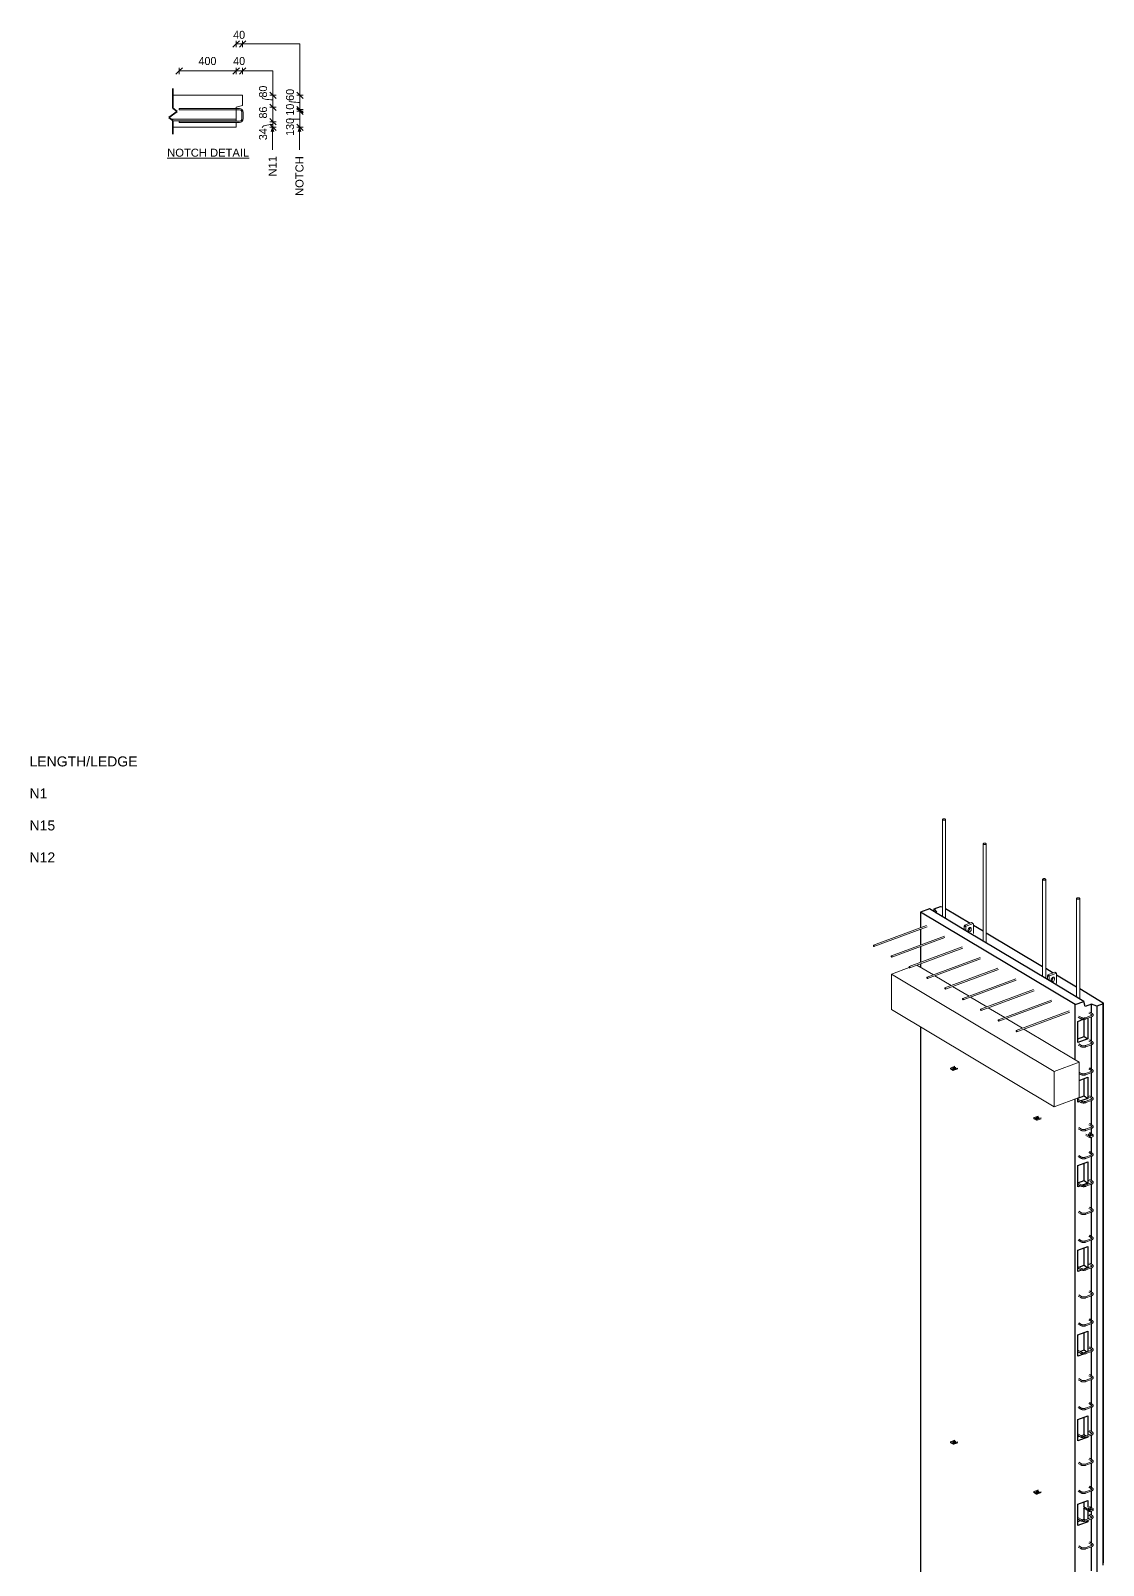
# Model space of a CAD drawing. Header units: millimetres. Extents: x -7291 to 5665, y 1067 to 18539.
# Drawn here: x -1038 to 5665, y 8948 to 18539 of the extents above; entities that cross this region are included whole.
import ezdxf

# ---------------------------------------------------------------- set-up
doc = ezdxf.new("R2010")
doc.units = ezdxf.units.MM
for name, color, linetype, lineweight in [('A-DETL', 90, 'Continuous', 18), ('A-GENM', 13, 'Continuous', 18), ('A-WALL', 113, 'Continuous', 25), ('G-ANNO-TEXT', 231, 'Continuous', 9), ('S-BEAM', 12, 'Continuous', 18), ('S-RBAR', 171, 'Continuous', 18)]:
    doc.layers.add(name, color=color, linetype=linetype, lineweight=lineweight)
doc.styles.add('Arial', font='arial.ttf', dxfattribs={"height": 62.5})
doc.styles.add('Arial_1', font='arial.ttf', dxfattribs={"height": 50})
doc.styles.add('Nirmala UI Semilight_1', font='NirmalaS.ttf', dxfattribs={"height": 50})

# ---------------------------------------------------------------- blocks, each defined once
blk = doc.blocks.new('Rebar Bar - Part 3166313199-431004-3D Ortho')
at = {"layer": 'S-RBAR'}
for p, q in [((7063.4, 12398.9), (7079.3, 12389.4)), ((7083.4, 12396.2), (7067.5, 12405.7))]:
    blk.add_line(p, q, dxfattribs=at)
blk = doc.blocks.new('Rebar Bar - Part 2227165887-431004-3D Ortho')
at = {"layer": 'S-RBAR'}
for points in [[(7079.3, 12389.4, 0), (7079.7, 12389.1, 0), (7080, 12388.9, 0), (7080.3, 12388.7, 0), (7080.6, 12388.5, 0), (7080.8, 12388.3, 0), (7081, 12388.1, 0), (7081.2, 12387.9, 0), (7081.3, 12387.7, 0), (7081.4, 12387.6, 0), (7081.5, 12387.4, 0), (7081.6, 12387.3, 0), (7081.6, 12387.2, 0), (7081.6, 12387.1, 0), (7081.7, 12387.1, 0), (7081.7, 12387, 0), (7081.7, 12387, 0), (7081.7, 12386.9, 0), (7081.7, 12386.9, 0), (7081.7, 12386.8, 0), (7081.7, 12386.8, 0), (7081.6, 12386.7, 0), (7081.6, 12386.6, 0), (7081.5, 12386.5, 0), (7081.5, 12386.4, 0), (7081.4, 12386.2, 0), (7081.2, 12386.1, 0), (7081.1, 12385.9, 0), (7080.9, 12385.7, 0), (7080.7, 12385.5, 0), (7080.4, 12385.3, 0), (7080.1, 12385.1, 0), (7079.8, 12384.8, 0), (7079.5, 12384.6, 0), (7079.1, 12384.4, 0), (7078.7, 12384.2, 0), (7078.3, 12384, 0), (7077.8, 12383.8, 0), (7077.3, 12383.5, 0), (7076.8, 12383.3, 0), (7076.7, 12383.3, 0)], [(7083.4, 12396.2, 0), (7084, 12395.8, 0), (7084.6, 12395.4, 0), (7085.2, 12395, 0), (7085.7, 12394.6, 0), (7086.3, 12394.1, 0), (7086.7, 12393.6, 0), (7087.2, 12393.1, 0), (7087.6, 12392.6, 0), (7088.1, 12392, 0), (7088.4, 12391.5, 0), (7088.7, 12390.8, 0), (7089, 12390.2, 0), (7089.3, 12389.5, 0), (7089.5, 12388.9, 0), (7089.6, 12388.2, 0), (7089.7, 12387.4, 0), (7089.7, 12386.7, 0), (7089.6, 12386, 0), (7089.5, 12385.3, 0), (7089.4, 12384.6, 0), (7089.1, 12383.9, 0), (7088.9, 12383.3, 0), (7088.6, 12382.7, 0), (7088.2, 12382.1, 0), (7087.8, 12381.5, 0), (7087.4, 12381, 0), (7086.9, 12380.5, 0), (7086.5, 12380, 0), (7085.9, 12379.5, 0), (7085.4, 12379, 0), (7084.9, 12378.6, 0), (7084.3, 12378.2, 0), (7083.7, 12377.8, 0), (7083.1, 12377.5, 0), (7082.4, 12377.1, 0), (7081.7, 12376.8, 0), (7081.1, 12376.5, 0), (7080.4, 12376.2, 0), (7079.7, 12375.9, 0), (7079.5, 12375.8, 0)]]:
    blk.add_polyline3d(points, dxfattribs=at)
blk = doc.blocks.new('Rebar Bar - Part 981547073-431004-3D Ortho')
at = {"layer": 'S-RBAR'}
for p, q in [((7076.7, 12383.3), (7040.6, 12369.9)), ((7043.3, 12362.4), (7079.5, 12375.8))]:
    blk.add_line(p, q, dxfattribs=at)
blk = doc.blocks.new('Rebar Bar - Part 2227165887-V1-3D Ortho')
at = {"layer": 'S-RBAR'}
for points in [[(7011.8, 12364.2, 0), (7012.4, 12363.9, 0), (7013.1, 12363.5, 0), (7013.8, 12363.2, 0), (7014.4, 12362.9, 0), (7015.1, 12362.6, 0), (7015.9, 12362.3, 0), (7016.6, 12362.1, 0), (7017.4, 12361.8, 0), (7018.1, 12361.6, 0), (7018.9, 12361.4, 0), (7019.7, 12361.2, 0), (7020.5, 12361, 0), (7021.3, 12360.8, 0), (7022.2, 12360.7, 0), (7023, 12360.6, 0), (7023.9, 12360.4, 0), (7024.7, 12360.3, 0), (7025.6, 12360.3, 0), (7026.4, 12360.2, 0), (7027.3, 12360.1, 0), (7028.2, 12360.1, 0), (7029.1, 12360.1, 0), (7029.9, 12360.1, 0), (7030.8, 12360.1, 0), (7031.7, 12360.1, 0), (7032.6, 12360.2, 0), (7033.4, 12360.2, 0), (7034.3, 12360.3, 0), (7035.1, 12360.4, 0), (7036, 12360.5, 0), (7036.8, 12360.7, 0), (7037.7, 12360.8, 0), (7038.5, 12361, 0), (7039.3, 12361.2, 0), (7040.1, 12361.3, 0), (7040.9, 12361.6, 0), (7041.6, 12361.8, 0), (7042.4, 12362, 0), (7043.1, 12362.3, 0), (7043.3, 12362.4, 0)], [(7015.9, 12371.1, 0), (7016.3, 12370.9, 0), (7016.7, 12370.7, 0), (7017.2, 12370.4, 0), (7017.6, 12370.2, 0), (7018.1, 12370, 0), (7018.6, 12369.8, 0), (7019.2, 12369.6, 0), (7019.7, 12369.5, 0), (7020.3, 12369.3, 0), (7020.9, 12369.1, 0), (7021.5, 12369, 0), (7022.2, 12368.8, 0), (7022.8, 12368.7, 0), (7023.5, 12368.6, 0), (7024.2, 12368.5, 0), (7024.9, 12368.4, 0), (7025.6, 12368.3, 0), (7026.3, 12368.2, 0), (7027, 12368.2, 0), (7027.7, 12368.1, 0), (7028.4, 12368.1, 0), (7029.1, 12368.1, 0), (7029.9, 12368.1, 0), (7030.6, 12368.1, 0), (7031.3, 12368.1, 0), (7032, 12368.2, 0), (7032.7, 12368.2, 0), (7033.5, 12368.3, 0), (7034.2, 12368.4, 0), (7034.8, 12368.5, 0), (7035.5, 12368.6, 0), (7036.2, 12368.7, 0), (7036.8, 12368.8, 0), (7037.5, 12368.9, 0), (7038.1, 12369.1, 0), (7038.7, 12369.3, 0), (7039.3, 12369.4, 0), (7039.9, 12369.6, 0), (7040.4, 12369.8, 0), (7040.6, 12369.9, 0)]]:
    blk.add_polyline3d(points, dxfattribs=at)
blk = doc.blocks.new('Rebar Bar - Part 3131074535-431004-3D Ortho')
at = {"layer": 'S-RBAR'}
for p, q in [((6995.9, 12373.7), (7011.8, 12364.2)), ((7015.9, 12371.1), (7000, 12380.6))]:
    blk.add_line(p, q, dxfattribs=at)
blk = doc.blocks.new('Rebar Bar - Part 3131074535-V2-3D Ortho')
at = {"layer": 'S-RBAR'}
for p, q in [((7015.9, 12022.5), (7002, 12030.8)), ((7002, 12021.5), (7011.8, 12015.6))]:
    blk.add_line(p, q, dxfattribs=at)
blk = doc.blocks.new('Rebar Bar - Part 3131074535-V3-3D Ortho')
at = {"layer": 'S-RBAR'}
for p, q in [((7015.9, 11848.2), (6993, 11861.9)), ((6993, 11852.6), (7011.8, 11841.3))]:
    blk.add_line(p, q, dxfattribs=at)
blk = doc.blocks.new('Rebar Bar - Part 3166313199-V4-3D Ortho')
at = {"layer": 'S-RBAR'}
for p, q in [((7063.7, 10307), (7079.3, 10297.6)), ((7083.4, 10304.5), (7067.5, 10314))]:
    blk.add_line(p, q, dxfattribs=at)
blk = doc.blocks.new('RR spread anchor face based - RR-SA-7_5-260-1726841-3D Ortho')
at = {"layer": 'A-GENM'}
for p, q in [((6284.1, 12944.1), (6286, 12949.2)), ((6286, 12949.2), (6329.2, 12965.3)), ((6286, 12949.2), (6295.9, 12943.3)), ((6339.1, 12959.4), (6295.9, 12943.3)), ((6329.2, 12965.3), (6339.1, 12959.4)), ((6341.1, 12955.7), (6339.1, 12959.4)), ((6341.1, 12895.9), (6341.1, 12955.7)), ((6284.1, 12919.5), (6284.1, 12944.1)), ((6294, 12938.2), (6284.1, 12944.1)), ((6295.9, 12943.3), (6294, 12938.2)), ((6294, 12938.2), (6294, 12913.6)), ((6307.3, 12914.5), (6307.3, 12918)), ((6317.8, 12931.5), (6317.7, 12933.4)), ((6317.8, 12928), (6317.8, 12931.5)), ((6327.7, 12925.6), (6327.7, 12922.1))]:
    blk.add_line(p, q, dxfattribs=at)
for points in [[(6307.3, 12918, 0), (6307.7, 12921.1, 0), (6308.7, 12924.2, 0), (6310.3, 12927.2, 0), (6312.4, 12929.8, 0), (6314.9, 12931.9, 0), (6317.5, 12933.3, 0), (6320.2, 12933.9, 0), (6322.6, 12933.6, 0), (6324.7, 12932.6, 0), (6326.4, 12930.8, 0), (6327.4, 12928.4, 0), (6327.7, 12925.6, 0)], [(6327.7, 12922.1, 0), (6327.4, 12919, 0), (6326.4, 12915.8, 0), (6324.7, 12912.9, 0), (6322.6, 12910.2, 0), (6320.2, 12908.2, 0), (6317.5, 12906.8, 0), (6314.9, 12906.2, 0), (6312.4, 12906.4, 0), (6310.3, 12907.5, 0), (6308.7, 12909.3, 0), (6307.7, 12911.6, 0), (6307.3, 12914.5, 0)], [(6307.6, 12912.7, 0), (6310.3, 12914.1, 0), (6312.7, 12916.2, 0), (6314.8, 12918.8, 0), (6316.5, 12921.8, 0), (6317.5, 12924.9, 0), (6317.8, 12928, 0)]]:
    blk.add_polyline3d(points, dxfattribs=at)
blk = doc.blocks.new('RR spread anchor face based - RR-SA-2_5-200-1726821-3D Ortho')
at = {"layer": 'A-GENM'}
for p, q in [((7065.7, 11621.6), (7043.7, 11634.7)), ((7044, 11643.3), (7065.7, 11630.4)), ((7065.4, 11636.6), (7061.7, 11638.8)), ((7065.7, 11630.4), (7070.7, 11629.3)), ((7065.7, 11621.6), (7065.7, 11630.4)), ((7070.7, 11620.4), (7065.7, 11621.6)), ((7089.2, 11639.1), (7067.5, 11652.1)), ((7070.7, 11629.3), (7090.4, 11636.6)), ((7070.7, 11629.3), (7070.7, 11620.4)), ((7090.4, 11627.7), (7070.7, 11620.4)), ((7072.7, 11642.9), (7076.4, 11640.7)), ((7090.4, 11636.6), (7089.2, 11639.1)), ((7090.4, 11636.6), (7090.4, 11627.7))]:
    blk.add_line(p, q, dxfattribs=at)
for points in [[(7061.7, 11638.8, 0), (7060.8, 11639.6, 0), (7060.3, 11640.4, 0), (7060.3, 11641.3, 0), (7060.7, 11642.1, 0), (7061.6, 11642.8, 0), (7062.9, 11643.5, 0), (7064.5, 11643.9, 0), (7066.2, 11644.1, 0), (7068, 11644.2, 0), (7069.8, 11643.9, 0), (7071.4, 11643.5, 0), (7072.7, 11642.9, 0)], [(7076.4, 11640.7, 0), (7077.4, 11640, 0), (7077.9, 11639.1, 0), (7077.9, 11638.3, 0), (7077.4, 11637.4, 0), (7076.6, 11636.7, 0), (7075.3, 11636.1, 0), (7073.7, 11635.6, 0), (7071.9, 11635.4, 0), (7070.1, 11635.4, 0), (7068.3, 11635.6, 0), (7066.8, 11636, 0), (7065.4, 11636.6, 0)]]:
    blk.add_polyline3d(points, dxfattribs=at)
blk = doc.blocks.new('RR spread anchor face based - RR-SA-1_4-160-1726851-3D Ortho')
at = {"layer": 'A-GENM'}
for p, q in [((6201.2, 12057.8), (6198.8, 12055.4)), ((6198.8, 12055.4), (6214.3, 12046.2)), ((6198.8, 12055.4), (6198.8, 12050.1)), ((6214.3, 12040.9), (6198.8, 12050.1)), ((6224.8, 12066.6), (6201.2, 12057.8)), ((6214.3, 12046.2), (6219.8, 12046.7)), ((6214.3, 12046.2), (6214.3, 12040.9)), ((6219.8, 12041.4), (6214.3, 12040.9)), ((6214.4, 12057.9), (6219.1, 12059.7)), ((6219.1, 12054.4), (6214.5, 12052.7)), ((6219.8, 12046.7), (6243.4, 12055.5)), ((6243.4, 12050.2), (6219.8, 12041.4)), ((6219.8, 12046.7), (6219.8, 12041.4)), ((6227.8, 12054.5), (6223, 12052.7))]:
    blk.add_line(p, q, dxfattribs=at)
for points in [[(6223, 12052.7, 0), (6221.5, 12052.3, 0), (6219.7, 12052.1, 0), (6217.9, 12052.1, 0), (6216.1, 12052.3, 0), (6214.5, 12052.7, 0), (6213.2, 12053.3, 0), (6212.3, 12054, 0), (6211.8, 12054.9, 0), (6211.8, 12055.7, 0), (6212.2, 12056.6, 0), (6213.1, 12057.3, 0), (6214.4, 12057.9, 0)], [(6219.1, 12059.7, 0), (6220.7, 12060.1, 0), (6222.4, 12060.3, 0), (6224.2, 12060.4, 0), (6226, 12060.1, 0), (6227.6, 12059.7, 0), (6228.9, 12059.1, 0), (6229.8, 12058.4, 0), (6230.3, 12057.6, 0), (6230.4, 12056.7, 0), (6229.9, 12055.9, 0), (6229, 12055.1, 0), (6227.8, 12054.5, 0)], [(6227.6, 12054.4, 0), (6226, 12054.9, 0), (6224.2, 12055.1, 0), (6222.4, 12055.1, 0), (6220.7, 12054.8, 0), (6219.1, 12054.4, 0)]]:
    blk.add_polyline3d(points, dxfattribs=at)
blk = doc.blocks.new('RR spread anchor face based - RR-SA-1_4-160-V8-3D Ortho')
at = {"layer": 'A-GENM'}
for p, q in [((6721.4, 11746.8), (6719, 11744.4)), ((6719, 11744.4), (6734.5, 11735.2)), ((6719, 11744.4), (6719, 11739.1)), ((6734.5, 11729.9), (6719, 11739.1)), ((6745, 11755.6), (6721.4, 11746.8)), ((6734.5, 11735.2), (6740, 11735.7)), ((6734.5, 11735.2), (6734.5, 11729.9)), ((6734.6, 11746.9), (6739.3, 11748.7)), ((6740, 11730.4), (6734.6, 11729.9)), ((6739.3, 11743.4), (6734.8, 11741.7)), ((6740, 11735.7), (6763.6, 11744.5)), ((6763.6, 11739.2), (6740, 11730.4)), ((6740, 11735.7), (6740, 11730.4)), ((6748, 11743.5), (6743.3, 11741.7))]:
    blk.add_line(p, q, dxfattribs=at)
for points in [[(6743.3, 11741.7, 0), (6741.7, 11741.3, 0), (6739.9, 11741.1, 0), (6738.1, 11741, 0), (6736.3, 11741.3, 0), (6734.8, 11741.7, 0), (6733.4, 11742.3, 0), (6732.5, 11743, 0), (6732, 11743.9, 0), (6732, 11744.7, 0), (6732.4, 11745.6, 0), (6733.3, 11746.3, 0), (6734.6, 11746.9, 0)], [(6739.3, 11748.7, 0), (6740.9, 11749.1, 0), (6742.6, 11749.3, 0), (6744.5, 11749.4, 0), (6746.2, 11749.1, 0), (6747.8, 11748.7, 0), (6749.1, 11748.1, 0), (6750.1, 11747.4, 0), (6750.6, 11746.6, 0), (6750.6, 11745.7, 0), (6750.2, 11744.9, 0), (6749.3, 11744.1, 0), (6748, 11743.5, 0)], [(6747.8, 11743.4, 0), (6746.2, 11743.9, 0), (6744.5, 11744.1, 0), (6742.6, 11744.1, 0), (6740.9, 11743.8, 0), (6739.3, 11743.4, 0)]]:
    blk.add_polyline3d(points, dxfattribs=at)
blk = doc.blocks.new('RR spread anchor face based - RR-SA-2_5-200-V9-3D Ortho')
at = {"layer": 'A-GENM'}
for p, q in [((7028.5, 9315.7), (7065.7, 9293.5)), ((7065.7, 9284.7), (7028.5, 9306.9)), ((7089.2, 9302.3), (7067.5, 9315.2)), ((7072.7, 9306.1), (7076.4, 9303.8)), ((7065.4, 9299.7), (7061.7, 9302)), ((7065.7, 9293.5), (7070.7, 9292.4)), ((7065.7, 9284.7), (7065.7, 9293.5)), ((7070.7, 9283.6), (7065.7, 9284.7)), ((7070.7, 9292.4), (7090.4, 9299.7)), ((7070.7, 9292.4), (7070.7, 9283.6)), ((7090.4, 9290.9), (7070.7, 9283.6)), ((7090.4, 9299.7), (7089.2, 9302.3)), ((7090.4, 9299.7), (7090.4, 9290.9))]:
    blk.add_line(p, q, dxfattribs=at)
for points in [[(7061.7, 9302, 0), (7060.8, 9302.7, 0), (7060.3, 9303.5, 0), (7060.3, 9304.4, 0), (7060.7, 9305.2, 0), (7061.6, 9306, 0), (7062.9, 9306.6, 0), (7064.5, 9307, 0), (7066.2, 9307.3, 0), (7068, 9307.3, 0), (7069.8, 9307.1, 0), (7071.4, 9306.7, 0), (7072.7, 9306.1, 0)], [(7076.4, 9303.8, 0), (7077.4, 9303.1, 0), (7077.9, 9302.3, 0), (7077.9, 9301.4, 0), (7077.4, 9300.6, 0), (7076.6, 9299.8, 0), (7075.3, 9299.2, 0), (7073.7, 9298.8, 0), (7071.9, 9298.5, 0), (7070.1, 9298.5, 0), (7068.3, 9298.7, 0), (7066.8, 9299.1, 0), (7065.4, 9299.7, 0)]]:
    blk.add_polyline3d(points, dxfattribs=at)
blk = doc.blocks.new('Rebar Bar - Part 3145980499-431004-3D Ortho')
at = {"layer": 'S-RBAR'}
for p, q in [((6401.7, 13456.9), (6401.7, 12849.2)), ((6421.7, 12837.3), (6421.7, 13456.9))]:
    blk.add_line(p, q, dxfattribs=at)
for points in [[(6419.5, 13459.9, 0), (6417.7, 13460.7, 0), (6415.4, 13461.3, 0), (6412.8, 13461.6, 0), (6410.2, 13461.6, 0), (6407.7, 13461.3, 0), (6405.5, 13460.6, 0), (6403.7, 13459.8, 0), (6402.4, 13458.7, 0), (6401.7, 13457.5, 0), (6401.8, 13456.3, 0), (6402.5, 13455.1, 0), (6403.8, 13454, 0)], [(6403.8, 13454, 0), (6405.7, 13453.2, 0), (6408, 13452.6, 0), (6410.5, 13452.2, 0), (6413.1, 13452.3, 0), (6415.6, 13452.6, 0), (6417.9, 13453.2, 0), (6419.7, 13454.1, 0), (6421, 13455.2, 0), (6421.6, 13456.4, 0), (6421.6, 13457.6, 0), (6420.9, 13458.8, 0), (6419.5, 13459.9, 0)]]:
    blk.add_polyline3d(points, dxfattribs=at)
blk = doc.blocks.new('Rebar Bar - Part 3643695667-431004-3D Ortho')
at = {"layer": 'S-RBAR'}
for p, q in [((6940.2, 12413.1), (6608.9, 12289.9)), ((6611.7, 12282.4), (6943, 12405.6))]:
    blk.add_line(p, q, dxfattribs=at)
for points in [[(6612.8, 12284.7, 0), (6612.7, 12285.6, 0), (6612.5, 12286.6, 0), (6612.1, 12287.6, 0), (6611.6, 12288.5, 0), (6611, 12289.2, 0), (6610.3, 12289.7, 0), (6609.7, 12289.9, 0), (6609.1, 12289.9, 0), (6608.6, 12289.7, 0), (6608.2, 12289.2, 0), (6607.9, 12288.5, 0), (6607.9, 12287.6, 0)], [(6607.9, 12287.6, 0), (6607.9, 12286.7, 0), (6608.2, 12285.7, 0), (6608.6, 12284.7, 0), (6609.1, 12283.8, 0), (6609.7, 12283.1, 0), (6610.3, 12282.6, 0), (6611, 12282.4, 0), (6611.6, 12282.4, 0), (6612.1, 12282.6, 0), (6612.5, 12283.1, 0), (6612.7, 12283.8, 0), (6612.8, 12284.7, 0)]]:
    blk.add_polyline3d(points, dxfattribs=at)
blk = doc.blocks.new('Rebar Bar - Part 259210708-431004-3D Ortho')
at = {"layer": 'S-RBAR'}
for p, q in [((6985.4, 13115.5), (6985.4, 12500.3)), ((7005.4, 12488.3), (7005.4, 13115.5))]:
    blk.add_line(p, q, dxfattribs=at)
for points in [[(7003.3, 13118.4, 0), (7001.4, 13119.3, 0), (6999.1, 13119.9, 0), (6996.6, 13120.2, 0), (6994, 13120.2, 0), (6991.5, 13119.8, 0), (6989.3, 13119.2, 0), (6987.4, 13118.3, 0), (6986.2, 13117.3, 0), (6985.5, 13116.1, 0), (6985.6, 13114.8, 0), (6986.3, 13113.7, 0), (6987.6, 13112.6, 0)], [(6987.6, 13112.6, 0), (6989.5, 13111.7, 0), (6991.7, 13111.1, 0), (6994.3, 13110.8, 0), (6996.9, 13110.8, 0), (6999.4, 13111.2, 0), (7001.6, 13111.8, 0), (7003.5, 13112.7, 0), (7004.7, 13113.8, 0), (7005.4, 13115, 0), (7005.3, 13116.2, 0), (7004.6, 13117.4, 0), (7003.3, 13118.4, 0)]]:
    blk.add_polyline3d(points, dxfattribs=at)
blk = doc.blocks.new('Rebar Bar - Part 259210708-V12-3D Ortho')
at = {"layer": 'S-RBAR'}
for p, q in [((6147.7, 13608.7), (6147.7, 13001.1)), ((6167.7, 12989.1), (6167.7, 13608.7))]:
    blk.add_line(p, q, dxfattribs=at)
for points in [[(6165.6, 13611.6, 0), (6163.7, 13612.5, 0), (6161.4, 13613.1, 0), (6158.9, 13613.4, 0), (6156.3, 13613.4, 0), (6153.7, 13613, 0), (6151.5, 13612.4, 0), (6149.7, 13611.5, 0), (6148.4, 13610.5, 0), (6147.8, 13609.3, 0), (6147.8, 13608, 0), (6148.5, 13606.9, 0), (6149.8, 13605.8, 0)], [(6149.8, 13605.8, 0), (6151.7, 13604.9, 0), (6154, 13604.3, 0), (6156.5, 13604, 0), (6159.1, 13604, 0), (6161.7, 13604.4, 0), (6163.9, 13605, 0), (6165.7, 13605.9, 0), (6167, 13607, 0), (6167.6, 13608.2, 0), (6167.6, 13609.4, 0), (6166.9, 13610.6, 0), (6165.6, 13611.6, 0)]]:
    blk.add_polyline3d(points, dxfattribs=at)

msp = doc.modelspace()

# ---------------------------------------------------------------- linework, layer by layer
at = {"layer": 'A-DETL', "color": 7}
for p, q in [((246.35689, 18456.10216), (226.35689, 18436.10216)), ((246.35689, 18456.10216), (266.35689, 18476.10216)), ((246.35689, 18476.10216), (246.35689, 18456.10216)), ((286.35689, 18456.10216), (246.35689, 18456.10216)), ((246.35689, 18456.10216), (246.35689, 18436.10216)), ((286.35689, 18456.10216), (266.35689, 18436.10216)), ((306.35689, 18476.10216), (286.35689, 18456.10216)), ((286.35689, 18476.10216), (286.35689, 18456.10216)), ((286.35689, 18456.10216), (286.35689, 18436.10216)), ((286.35689, 18456.10216), (644.60505, 18456.10216)), ((644.60505, 18456.10216), (644.60505, 18135.4305)), ((-109.64311, 18287.54776), (-129.64311, 18267.54776)), ((-109.64311, 18307.54776), (-109.64311, 18287.54776)), ((-109.64311, 18287.54776), (-89.64311, 18307.54776)), ((246.35689, 18287.54776), (-109.64311, 18287.54776)), ((-109.64311, 18287.54776), (-109.64311, 18267.54776)), ((246.35689, 18287.54776), (226.35689, 18267.54776)), ((226.35689, 18267.54776), (246.35689, 18287.54776)), ((246.35689, 18287.54776), (246.35689, 18307.54776)), ((246.35689, 18307.54776), (246.35689, 18287.54776)), ((246.35689, 18287.54776), (266.35689, 18307.54776)), ((266.35689, 18307.54776), (246.35689, 18287.54776)), ((286.35689, 18287.54776), (246.35689, 18287.54776)), ((246.35689, 18287.54776), (246.35689, 18267.54776)), ((246.35689, 18267.54776), (246.35689, 18287.54776)), ((266.35689, 18267.54776), (286.35689, 18287.54776)), ((286.35689, 18307.54776), (286.35689, 18287.54776)), ((286.35689, 18287.54776), (306.35689, 18307.54776)), ((286.35689, 18287.54776), (286.35689, 18267.54776)), ((476.26225, 18287.54776), (286.35689, 18287.54776)), ((476.26225, 18135.4305), (476.26225, 18287.54776)), ((-148.64311, 18135.4305), (286.35689, 18135.4305)), ((286.35689, 18135.4305), (286.35689, 18070.4305)), ((476.26225, 18135.4305), (456.26225, 18155.4305)), ((476.26225, 18135.4305), (456.26225, 18135.4305)), ((496.26225, 18115.4305), (476.26225, 18135.4305)), ((476.26225, 18135.4305), (476.26225, 18060.56257)), ((496.26225, 18135.4305), (476.26225, 18135.4305)), ((644.60505, 18135.4305), (624.60505, 18155.4305)), ((644.60505, 18135.4305), (624.60505, 18135.4305)), ((664.60505, 18115.4305), (644.60505, 18135.4305)), ((644.60505, 18135.4305), (644.60505, 18045.4305)), ((664.60505, 18135.4305), (644.60505, 18135.4305)), ((-109.64311, 18044.06257), (-109.64311, 18052.06257)), ((-109.64311, 18052.06257), (266.35689, 18052.06257)), ((266.35689, 18044.06257), (-109.64311, 18044.06257)), ((246.35689, 18060.4305), (286.35689, 18070.4305)), ((246.35689, 17973.4305), (246.35689, 18060.4305)), ((476.26225, 18060.56257), (456.26225, 18080.56257)), ((456.26225, 18080.56257), (476.26225, 18060.56257)), ((476.26225, 18060.56257), (456.26225, 18060.56257)), ((456.26225, 18060.56257), (476.26225, 18060.56257)), ((476.26225, 18060.56257), (496.26225, 18060.56257)), ((496.26225, 18060.56257), (476.26225, 18060.56257)), ((476.26225, 18060.56257), (496.26225, 18040.56257)), ((496.26225, 18040.56257), (476.26225, 18060.56257)), ((476.26225, 18060.56257), (476.26225, 17969.4305)), ((644.60505, 18045.4305), (624.60505, 18065.4305)), ((624.60505, 18065.4305), (644.60505, 18045.4305)), ((644.60505, 18035.4305), (624.60505, 18055.4305)), ((624.60505, 18055.4305), (644.60505, 18035.4305)), ((644.60505, 18045.4305), (624.60505, 18045.4305)), ((624.60505, 18045.4305), (644.60505, 18045.4305)), ((644.60505, 18035.4305), (624.60505, 18035.4305)), ((624.60505, 18035.4305), (644.60505, 18035.4305)), ((644.60505, 18045.4305), (664.60505, 18045.4305)), ((664.60505, 18045.4305), (644.60505, 18045.4305)), ((644.60505, 18045.4305), (664.60505, 18025.4305)), ((664.60505, 18025.4305), (644.60505, 18045.4305)), ((644.60505, 18045.4305), (644.60505, 18035.4305)), ((644.60505, 18035.4305), (664.60505, 18035.4305)), ((664.60505, 18035.4305), (644.60505, 18035.4305)), ((644.60505, 18035.4305), (664.60505, 18015.4305)), ((664.60505, 18015.4305), (644.60505, 18035.4305)), ((644.60505, 18035.4305), (644.60505, 17935.4305)), ((246.35689, 17985.55017), (-159.60267, 17985.55017)), ((246.35689, 17975.55017), (-148.64311, 17975.55017)), ((246.35689, 17935.4305), (-148.64311, 17935.4305)), ((266.35689, 17973.4305), (-109.64311, 17973.4305)), ((-109.64311, 17973.4305), (-109.64311, 17965.4305)), ((-109.64311, 17965.4305), (266.35689, 17965.4305)), ((246.35689, 17965.4305), (246.35689, 17935.4305)), ((282.35689, 18028.06257), (282.35689, 17989.4305)), ((290.35689, 18028.06257), (290.35689, 17989.4305)), ((476.26225, 17969.4305), (456.26225, 17989.4305)), ((456.26225, 17989.4305), (476.26225, 17969.4305)), ((476.26225, 17969.4305), (456.26225, 17969.4305)), ((456.26225, 17969.4305), (476.26225, 17969.4305)), ((476.26225, 17935.4305), (456.26225, 17955.4305)), ((476.26225, 17935.4305), (456.26225, 17935.4305)), ((465.29536, 17906.51119), (473.33384, 17936.51119)), ((473.33384, 17936.51119), (473.33384, 17795.96958)), ((473.33384, 17936.51119), (481.37232, 17906.51119)), ((476.26225, 17969.4305), (496.26225, 17969.4305)), ((496.26225, 17969.4305), (476.26225, 17969.4305)), ((476.26225, 17969.4305), (496.26225, 17949.4305)), ((496.26225, 17949.4305), (476.26225, 17969.4305)), ((476.26225, 17969.4305), (476.26225, 17935.4305)), ((496.26225, 17935.4305), (476.26225, 17935.4305)), ((476.26225, 17935.4305), (496.26225, 17915.4305)), ((644.60505, 17935.4305), (624.60505, 17955.4305)), ((644.60505, 17935.4305), (624.60505, 17935.4305)), ((633.63817, 17906.51119), (641.67664, 17936.51119)), ((641.67664, 17936.51119), (641.67664, 17795.96958)), ((641.67664, 17936.51119), (649.71512, 17906.51119)), ((664.60505, 17935.4305), (644.60505, 17935.4305)), ((644.60505, 17935.4305), (664.60505, 17915.4305)), ((473.33384, 17795.96958), (473.33384, 17794.56958)), ((641.67664, 17795.96958), (641.67664, 17794.67791))]:
    msp.add_line(p, q, dxfattribs=at)
at = {"layer": 'A-DETL', "color": 250, "lineweight": 35}
for p, q in [((-148.64311, 18053.5305), (-148.64311, 18177.54776)), ((-174.04311, 17996.3805), (-123.24311, 18034.4805)), ((-123.24311, 18034.4805), (-148.64311, 18053.5305)), ((-148.64311, 17977.3305), (-174.04311, 17996.3805)), ((-148.64311, 17892.3305), (-148.64311, 17977.3305))]:
    msp.add_line(p, q, dxfattribs=at)
at = {"layer": 'A-DETL', "color": 7}
for centre, radius, start, end in [((266.35689, 18028.06257), 24, 0, 90), ((266.35689, 18028.06257), 16, 0, 90), ((266.35689, 17989.4305), 16, 270, 0), ((266.35689, 17989.4305), 24, 270, 0)]:
    msp.add_arc(centre, radius, start, end, dxfattribs=at)
for centre, ratio, start_param, end_param in [((476.26225, 18120.89979), 0.2093446084, 3.1415926536, 4.7123889804), ((644.60505, 18100.51088), 0.149101642, 3.1415926536, 4.7123889804), ((476.26225, 17931.76408), 0.305682633, 1.5707963268, 3.1415926536), ((644.60505, 17984.53679), 0.0132191917, 1.5707963268, 3.1415926536)]:
    msp.add_ellipse(centre, major_axis=(67.60745, 0), ratio=ratio, start_param=start_param, end_param=end_param, dxfattribs=at)
at = {"layer": 'A-WALL'}
for p, q in [((4578.43709, 13049.86722), (4523.47676, 13029.42343)), ((4806.34768, 12913.61975), (4578.43709, 13049.86722)), ((4608.57614, 13049.82926), (4647.8774, 13064.44829)), ((4608.57614, 13031.84976), (4608.57614, 13049.82926)), ((4625.49777, 13032.09921), (4608.57614, 13049.82926)), ((4647.8774, 13064.44829), (4660.17334, 13063.76374)), ((4679.95176, 13052.88997), (4832.26851, 12961.83333)), ((4523.47676, 13029.42343), (4523.47676, 12932.38706)), ((5489.6232, 12451.85042), (4523.47676, 13029.42343)), ((4614.80944, 13028.12343), (4625.49777, 13032.09921)), ((4853.45578, 12949.16735), (4914.14298, 12912.88787)), ((4523.47676, 12923.93809), (4523.47676, 12824.18395)), ((5326.58038, 12602.6189), (4806.34856, 12913.61923)), ((4933.9701, 12901.035), (5285.73777, 12690.7444)), ((4523.47676, 12815.82803), (4523.47676, 12716.13077)), ((4523.47676, 12707.71797), (4523.47676, 12685.5084)), ((5305.56489, 12678.89153), (5352.50121, 12650.83248)), ((5544.58353, 12472.29421), (5326.58126, 12602.61838)), ((5373.68848, 12638.1665), (5497.91971, 12563.89969)), ((5489.6232, 12451.85042), (5544.58353, 12472.29421)), ((5517.69746, 12552.07634), (5665.22834, 12463.88075)), ((5552.43488, 12439.94137), (5544.58353, 12472.29421)), ((5489.6232, 12107.93539), (5489.6232, 12451.85042)), ((5591.69075, 12454.54351), (5552.43488, 12439.94137)), ((5591.69075, 12398.59697), (5591.69075, 12454.54351)), ((5624.31509, 12442.65444), (5591.69075, 12454.54351)), ((5591.69075, 12384.42924), (5591.69075, 12389.49193)), ((5591.69075, 12224.2879), (5591.69075, 12375.82332)), ((5663.56981, 12457.25615), (5624.31509, 12442.65444)), ((5624.31509, 12442.65444), (5624.31509, 4457.65294)), ((5665.22834, 12463.88075), (5663.56981, 12457.25615)), ((5663.56981, 8947.95365), (5663.56981, 12457.25615)), ((5665.22834, 12463.88075), (5665.22834, 8963.39886)), ((4523.47676, 12312.72257), (4523.47676, 5009.1486)), ((5505.3259, 12347.46224), (5539.67693, 12360.23991)), ((5505.3259, 12215.18722), (5505.3259, 12347.46224)), ((5544.80223, 12253.70499), (5544.80223, 12360.30913)), ((5568.1367, 12367.05702), (5568.1367, 12238.55118)), ((5505.3259, 12239.02084), (5544.80223, 12253.70499)), ((5568.1367, 12238.55118), (5505.3259, 12215.18722)), ((5544.80223, 12253.70499), (5568.1367, 12238.55118)), ((5591.69075, 12210.12017), (5591.69075, 12215.18286)), ((5591.69075, 12049.97883), (5591.69075, 12201.51425)), ((5514.4177, 11978.26953), (5568.1367, 11998.25157)), ((5544.80223, 11881.13038), (5544.80223, 11989.57177)), ((5568.1367, 11998.25157), (5568.1367, 11865.97656)), ((5591.69075, 12035.8111), (5591.69075, 12040.87379)), ((5591.69075, 11875.66976), (5591.69075, 12027.20518)), ((5489.6232, 4431.57559), (5489.6232, 11863.38659)), ((5505.3259, 11866.44623), (5544.80223, 11881.13038)), ((5505.3259, 11842.61261), (5505.3259, 11869.22758)), ((5515.62532, 11846.44372), (5505.3259, 11842.61261)), ((5568.1367, 11865.97656), (5525.12989, 11849.97917)), ((5544.80223, 11881.13038), (5568.1367, 11865.97656)), ((5591.69075, 11861.50203), (5591.69075, 11866.56472)), ((5591.69075, 11701.36069), (5591.69075, 11852.89611)), ((5591.69075, 11687.19296), (5591.69075, 11692.25565)), ((5591.69075, 11645.0631), (5591.69075, 11678.58704)), ((5591.69075, 11527.05162), (5591.69075, 11623.64148)), ((5591.69075, 11512.88389), (5591.69075, 11517.94658)), ((5505.3259, 11445.78758), (5568.1367, 11469.15153)), ((5505.3259, 11313.51257), (5505.3259, 11445.78758)), ((5544.80223, 11352.03034), (5544.80223, 11460.47173)), ((5568.1367, 11469.15153), (5568.1367, 11336.87652)), ((5591.69075, 11352.74255), (5591.69075, 11504.27797)), ((5521.98422, 11319.70902), (5505.3259, 11313.51257)), ((5506.91884, 11337.93872), (5544.80223, 11352.03034)), ((5568.1367, 11336.87652), (5532.6097, 11323.66142)), ((5544.80223, 11352.03034), (5568.1367, 11336.87652)), ((5591.69075, 11338.57482), (5591.69075, 11343.63751)), ((5591.69075, 11178.43348), (5591.69075, 11329.9689)), ((5591.69075, 11164.26575), (5591.69075, 11169.32844)), ((5591.69075, 11004.12441), (5591.69075, 11155.65983)), ((5505.3259, 10916.68753), (5568.1367, 10940.05148)), ((5568.1367, 10940.05148), (5568.1367, 10807.77647)), ((5591.69075, 10989.95668), (5591.69075, 10995.01937)), ((5591.69075, 10829.81534), (5591.69075, 10981.35076)), ((5505.3259, 10784.41252), (5505.3259, 10916.68753)), ((5544.80223, 10822.93029), (5544.80223, 10931.37168)), ((5529.20898, 10793.29639), (5505.3259, 10784.41252)), ((5513.284, 10811.20635), (5544.80223, 10822.93029)), ((5544.80223, 10822.93029), (5568.1367, 10807.77647)), ((5568.1367, 10807.77647), (5546.95047, 10799.89576)), ((5591.69075, 10815.64761), (5591.69075, 10820.7103)), ((5591.69075, 10655.50627), (5591.69075, 10807.04169)), ((5591.69075, 10641.33854), (5591.69075, 10646.40123)), ((5591.69075, 10481.1972), (5591.69075, 10632.73262)), ((5591.69075, 10467.02947), (5591.69075, 10472.09216)), ((5591.69075, 10306.99748), (5591.69075, 10458.42355)), ((5505.3259, 10387.58749), (5568.1367, 10410.95144)), ((5505.3259, 10255.31248), (5505.3259, 10387.58749)), ((5544.80223, 10293.83025), (5544.80223, 10402.27164)), ((5568.1367, 10410.95144), (5568.1367, 10283.92334)), ((5505.3259, 10279.1461), (5510.14999, 10280.94053)), ((5540.79752, 10268.50698), (5505.3259, 10255.31248)), ((5519.64916, 10284.47397), (5544.80223, 10293.83025)), ((5544.80223, 10293.83025), (5563.12322, 10281.93227)), ((5591.69075, 10292.7204), (5591.69075, 10297.78309)), ((5591.69075, 10132.57906), (5591.69075, 10284.11448)), ((5591.69075, 10118.41133), (5591.69075, 10123.47402)), ((5591.69075, 9958.26999), (5591.69075, 10109.80541)), ((5505.3259, 9858.48745), (5568.1367, 9881.8514)), ((5568.1367, 9881.8514), (5568.1367, 9760.86994)), ((5591.69075, 9944.10226), (5591.69075, 9949.16495)), ((5591.69075, 9783.96092), (5591.69075, 9935.49634)), ((5505.3259, 9726.21244), (5505.3259, 9858.48745)), ((5544.80223, 9764.7302), (5544.80223, 9872.9484)), ((5505.3259, 9750.04606), (5516.50889, 9754.20583)), ((5568.1367, 9749.57639), (5505.3259, 9726.21244)), ((5526.01432, 9757.7416), (5544.80223, 9764.7302)), ((5544.80223, 9764.7302), (5557.07967, 9756.75702)), ((5565.35169, 9751.38502), (5568.1367, 9749.57639)), ((5568.1367, 9752.42097), (5568.1367, 9749.57639)), ((5591.69075, 9769.79319), (5591.69075, 9774.85588)), ((5591.69075, 9609.65185), (5591.69075, 9761.18727)), ((5591.69075, 9595.48412), (5591.69075, 9600.54681)), ((5591.69075, 9435.34278), (5591.69075, 9586.8782)), ((5591.69075, 9421.17505), (5591.69075, 9426.23774)), ((5591.69075, 9308.20457), (5591.69075, 9412.56913)), ((5505.3259, 9329.3874), (5568.1367, 9352.75135)), ((5505.3259, 9197.11239), (5505.3259, 9329.3874)), ((5544.80223, 9317.19975), (5544.80223, 9344.07155)), ((5544.80223, 9235.63016), (5544.80223, 9304.57436)), ((5568.1367, 9352.75135), (5568.1367, 9311.23782)), ((5505.3259, 9220.94601), (5522.86779, 9227.47113)), ((5568.1367, 9220.47634), (5505.3259, 9197.11239)), ((5533.95857, 9231.59661), (5544.80223, 9235.63016)), ((5544.80223, 9235.63016), (5550.83346, 9231.71337)), ((5559.30813, 9226.20977), (5568.1367, 9220.47634)), ((5568.1367, 9290.62476), (5568.1367, 9237.94273)), ((5568.1367, 9229.49376), (5568.1367, 9220.47634)), ((5591.69075, 9261.03371), (5591.69075, 9286.78296)), ((5591.69075, 9246.86598), (5591.69075, 9251.92867)), ((5591.69075, 9086.72464), (5591.69075, 9238.26006)), ((5591.69075, 9072.55691), (5591.69075, 9077.6196)), ((5591.69075, 8912.41557), (5591.69075, 9063.95099)), ((5663.56981, 8947.95365), (5665.22834, 8963.39886))]:
    msp.add_line(p, q, dxfattribs=at)
at = {"layer": 'S-BEAM'}
for p, q in [((4341.58341, 12641.91877), (4453.00612, 12683.36507)), ((4603.31554, 12637.73477), (4500.52868, 12699.18189)), ((4341.58341, 12421.46042), (4341.58341, 12641.91877)), ((4341.58341, 12641.91877), (5357.39069, 12034.65796)), ((4714.79398, 12571.09173), (4612.00711, 12632.53885)), ((4826.27241, 12504.44869), (4723.48555, 12565.89581)), ((4937.75085, 12437.80565), (4834.96398, 12499.25277)), ((5357.39069, 11814.19961), (4341.58341, 12421.46042)), ((5049.22928, 12371.16261), (4946.44242, 12432.60973)), ((5160.70772, 12304.51957), (5058.03768, 12365.89685)), ((5489.6232, 12107.89026), (5169.39929, 12299.32365)), ((5514.4177, 12093.06784), (5357.39069, 12034.65796)), ((5514.4177, 12093.06784), (5489.83841, 12107.76161)), ((5514.4177, 11872.60949), (5514.4177, 12093.06784)), ((5357.39069, 12034.65796), (5357.39069, 11814.19961)), ((5357.39069, 11814.19961), (5514.4177, 11872.60949))]:
    msp.add_line(p, q, dxfattribs=at)

# ---------------------------------------------------------------- block references
at = {"layer": 'A-GENM'}
for name, p in [('RR spread anchor face based - RR-SA-7_5-260-1726841-3D Ortho', (-1487.63051, 0)), ('RR spread anchor face based - RR-SA-7_5-260-1726841-3D Ortho', (-967.39781, -311.00085)), ('RR spread anchor face based - RR-SA-1_4-160-1726851-3D Ortho', (-1487.63051, 0)), ('RR spread anchor face based - RR-SA-1_4-160-V8-3D Ortho', (-1487.63051, 0)), ('RR spread anchor face based - RR-SA-2_5-200-1726821-3D Ortho', (-1487.63051, 0)), ('RR spread anchor face based - RR-SA-1_4-160-1726851-3D Ortho', (-1487.63051, -2336.85853)), ('RR spread anchor face based - RR-SA-1_4-160-V8-3D Ortho', (-1487.63051, -2336.85853)), ('RR spread anchor face based - RR-SA-2_5-200-V9-3D Ortho', (-1487.63051, 0))]:
    msp.add_blockref(name, p, dxfattribs=at)
at = {"layer": 'S-RBAR'}
for name, p in [('Rebar Bar - Part 259210708-V12-3D Ortho', (-1487.63051, 0)), ('Rebar Bar - Part 3145980499-431004-3D Ortho', (-1487.63051, 0)), ('Rebar Bar - Part 3145980499-431004-3D Ortho', (-1116.03572, -222.14346)), ('Rebar Bar - Part 259210708-431004-3D Ortho', (-1487.63051, 0)), ('Rebar Bar - Part 3643695667-431004-3D Ortho', (-2379.45799, 533.14431)), ('Rebar Bar - Part 3643695667-431004-3D Ortho', (-2267.97956, 466.50128)), ('Rebar Bar - Part 3643695667-431004-3D Ortho', (-2156.50112, 399.85824)), ('Rebar Bar - Part 3643695667-431004-3D Ortho', (-2045.02269, 333.2152)), ('Rebar Bar - Part 3643695667-431004-3D Ortho', (-1933.54425, 266.57216)), ('Rebar Bar - Part 3643695667-431004-3D Ortho', (-1822.06581, 199.92912)), ('Rebar Bar - Part 3643695667-431004-3D Ortho', (-1710.58738, 133.28608)), ('Rebar Bar - Part 3643695667-431004-3D Ortho', (-1599.10894, 66.64304)), ('Rebar Bar - Part 3643695667-431004-3D Ortho', (-1487.63051, 0)), ('Rebar Bar - Part 3131074535-431004-3D Ortho', (-1487.63051, 0)), ('Rebar Bar - Part 981547073-431004-3D Ortho', (-1487.63051, 0)), ('Rebar Bar - Part 3166313199-431004-3D Ortho', (-1487.63051, 0)), ('Rebar Bar - Part 2227165887-431004-3D Ortho', (-1487.63051, 0)), ('Rebar Bar - Part 2227165887-V1-3D Ortho', (-1487.63051, 0)), ('Rebar Bar - Part 3131074535-431004-3D Ortho', (-1487.63051, -174.30907)), ('Rebar Bar - Part 2227165887-V1-3D Ortho', (-1487.63051, -174.30907)), ('Rebar Bar - Part 981547073-431004-3D Ortho', (-1487.63051, -174.30907)), ('Rebar Bar - Part 3166313199-431004-3D Ortho', (-1487.63051, -174.30907)), ('Rebar Bar - Part 2227165887-431004-3D Ortho', (-1487.63051, -174.30907)), ('Rebar Bar - Part 3131074535-V2-3D Ortho', (-1487.63051, 0)), ('Rebar Bar - Part 2227165887-V1-3D Ortho', (-1487.63051, -348.61814)), ('Rebar Bar - Part 981547073-431004-3D Ortho', (-1487.63051, -348.61814)), ('Rebar Bar - Part 3166313199-431004-3D Ortho', (-1487.63051, -348.61814)), ('Rebar Bar - Part 2227165887-431004-3D Ortho', (-1487.63051, -348.61814)), ('Rebar Bar - Part 3131074535-V3-3D Ortho', (-1487.63051, 0)), ('Rebar Bar - Part 2227165887-V1-3D Ortho', (-1487.63051, -522.92721)), ('Rebar Bar - Part 981547073-431004-3D Ortho', (-1487.63051, -522.92721)), ('Rebar Bar - Part 3166313199-431004-3D Ortho', (-1487.63051, -522.92721)), ('Rebar Bar - Part 2227165887-431004-3D Ortho', (-1487.63051, -522.92721)), ('Rebar Bar - Part 3166313199-431004-3D Ortho', (-1487.63051, -697.23628)), ('Rebar Bar - Part 3131074535-431004-3D Ortho', (-1487.63051, -697.23628)), ('Rebar Bar - Part 2227165887-V1-3D Ortho', (-1487.63051, -697.23628)), ('Rebar Bar - Part 981547073-431004-3D Ortho', (-1487.63051, -697.23628)), ('Rebar Bar - Part 2227165887-431004-3D Ortho', (-1487.63051, -697.23628)), ('Rebar Bar - Part 3131074535-431004-3D Ortho', (-1487.63051, -871.54535)), ('Rebar Bar - Part 981547073-431004-3D Ortho', (-1487.63051, -871.54535)), ('Rebar Bar - Part 3166313199-431004-3D Ortho', (-1487.63051, -871.54535)), ('Rebar Bar - Part 2227165887-431004-3D Ortho', (-1487.63051, -871.54535)), ('Rebar Bar - Part 2227165887-V1-3D Ortho', (-1487.63051, -871.54535)), ('Rebar Bar - Part 3131074535-V3-3D Ortho', (-1487.63051, -522.92721)), ('Rebar Bar - Part 2227165887-V1-3D Ortho', (-1487.63051, -1045.85442)), ('Rebar Bar - Part 981547073-431004-3D Ortho', (-1487.63051, -1045.85442)), ('Rebar Bar - Part 3166313199-431004-3D Ortho', (-1487.63051, -1045.85442)), ('Rebar Bar - Part 2227165887-431004-3D Ortho', (-1487.63051, -1045.85442)), ('Rebar Bar - Part 3131074535-431004-3D Ortho', (-1487.63051, -1220.16349)), ('Rebar Bar - Part 2227165887-V1-3D Ortho', (-1487.63051, -1220.16349)), ('Rebar Bar - Part 981547073-431004-3D Ortho', (-1487.63051, -1220.16349)), ('Rebar Bar - Part 3166313199-431004-3D Ortho', (-1487.63051, -1220.16349)), ('Rebar Bar - Part 2227165887-431004-3D Ortho', (-1487.63051, -1220.16349)), ('Rebar Bar - Part 3131074535-431004-3D Ortho', (-1487.63051, -1394.47256)), ('Rebar Bar - Part 2227165887-V1-3D Ortho', (-1487.63051, -1394.47256)), ('Rebar Bar - Part 981547073-431004-3D Ortho', (-1487.63051, -1394.47256)), ('Rebar Bar - Part 3166313199-431004-3D Ortho', (-1487.63051, -1394.47256)), ('Rebar Bar - Part 2227165887-431004-3D Ortho', (-1487.63051, -1394.47256)), ('Rebar Bar - Part 3131074535-V3-3D Ortho', (-1487.63051, -1045.85442)), ('Rebar Bar - Part 2227165887-V1-3D Ortho', (-1487.63051, -1568.78163)), ('Rebar Bar - Part 981547073-431004-3D Ortho', (-1487.63051, -1568.78163)), ('Rebar Bar - Part 3166313199-431004-3D Ortho', (-1487.63051, -1568.78163)), ('Rebar Bar - Part 2227165887-431004-3D Ortho', (-1487.63051, -1568.78163)), ('Rebar Bar - Part 3166313199-431004-3D Ortho', (-1487.63051, -1743.0907)), ('Rebar Bar - Part 2227165887-431004-3D Ortho', (-1487.63051, -1743.0907)), ('Rebar Bar - Part 3131074535-431004-3D Ortho', (-1487.63051, -1743.0907)), ('Rebar Bar - Part 2227165887-V1-3D Ortho', (-1487.63051, -1743.0907)), ('Rebar Bar - Part 981547073-431004-3D Ortho', (-1487.63051, -1743.0907)), ('Rebar Bar - Part 3131074535-431004-3D Ortho', (-1487.63051, -1917.39977)), ('Rebar Bar - Part 981547073-431004-3D Ortho', (-1487.63051, -1917.39977)), ('Rebar Bar - Part 3166313199-431004-3D Ortho', (-1487.63051, -1917.39977)), ('Rebar Bar - Part 2227165887-431004-3D Ortho', (-1487.63051, -1917.39977)), ('Rebar Bar - Part 2227165887-V1-3D Ortho', (-1487.63051, -1917.39977)), ('Rebar Bar - Part 3131074535-V3-3D Ortho', (-1487.63051, -1568.78163)), ('Rebar Bar - Part 2227165887-V1-3D Ortho', (-1487.63051, -2091.70884)), ('Rebar Bar - Part 981547073-431004-3D Ortho', (-1487.63051, -2091.70884)), ('Rebar Bar - Part 3166313199-V4-3D Ortho', (-1487.63051, 0)), ('Rebar Bar - Part 2227165887-431004-3D Ortho', (-1487.63051, -2091.70884)), ('Rebar Bar - Part 3131074535-431004-3D Ortho', (-1487.63051, -2266.01791)), ('Rebar Bar - Part 2227165887-V1-3D Ortho', (-1487.63051, -2266.01791)), ('Rebar Bar - Part 981547073-431004-3D Ortho', (-1487.63051, -2266.01791)), ('Rebar Bar - Part 3166313199-431004-3D Ortho', (-1487.63051, -2266.01791)), ('Rebar Bar - Part 2227165887-431004-3D Ortho', (-1487.63051, -2266.01791)), ('Rebar Bar - Part 3131074535-431004-3D Ortho', (-1487.63051, -2440.32698)), ('Rebar Bar - Part 2227165887-V1-3D Ortho', (-1487.63051, -2440.32698)), ('Rebar Bar - Part 981547073-431004-3D Ortho', (-1487.63051, -2440.32698)), ('Rebar Bar - Part 3166313199-431004-3D Ortho', (-1487.63051, -2440.32698)), ('Rebar Bar - Part 2227165887-431004-3D Ortho', (-1487.63051, -2440.32698)), ('Rebar Bar - Part 3166313199-431004-3D Ortho', (-1487.63051, -2614.63605)), ('Rebar Bar - Part 3131074535-V3-3D Ortho', (-1487.63051, -2091.70884)), ('Rebar Bar - Part 2227165887-V1-3D Ortho', (-1487.63051, -2614.63605)), ('Rebar Bar - Part 981547073-431004-3D Ortho', (-1487.63051, -2614.63605)), ('Rebar Bar - Part 2227165887-431004-3D Ortho', (-1487.63051, -2614.63605)), ('Rebar Bar - Part 3131074535-431004-3D Ortho', (-1487.63051, -2788.94512)), ('Rebar Bar - Part 981547073-431004-3D Ortho', (-1487.63051, -2788.94512)), ('Rebar Bar - Part 3166313199-431004-3D Ortho', (-1487.63051, -2788.94512)), ('Rebar Bar - Part 2227165887-431004-3D Ortho', (-1487.63051, -2788.94512)), ('Rebar Bar - Part 2227165887-V1-3D Ortho', (-1487.63051, -2788.94512)), ('Rebar Bar - Part 3131074535-431004-3D Ortho', (-1487.63051, -2963.25419)), ('Rebar Bar - Part 2227165887-V1-3D Ortho', (-1487.63051, -2963.25419)), ('Rebar Bar - Part 981547073-431004-3D Ortho', (-1487.63051, -2963.25419)), ('Rebar Bar - Part 3166313199-431004-3D Ortho', (-1487.63051, -2963.25419)), ('Rebar Bar - Part 2227165887-431004-3D Ortho', (-1487.63051, -2963.25419)), ('Rebar Bar - Part 3131074535-V3-3D Ortho', (-1487.63051, -2614.63605)), ('Rebar Bar - Part 2227165887-V1-3D Ortho', (-1487.63051, -3137.56326)), ('Rebar Bar - Part 981547073-431004-3D Ortho', (-1487.63051, -3137.56326)), ('Rebar Bar - Part 3166313199-431004-3D Ortho', (-1487.63051, -3137.56326)), ('Rebar Bar - Part 2227165887-431004-3D Ortho', (-1487.63051, -3137.56326)), ('Rebar Bar - Part 3131074535-431004-3D Ortho', (-1487.63051, -3311.87233)), ('Rebar Bar - Part 2227165887-V1-3D Ortho', (-1487.63051, -3311.87233)), ('Rebar Bar - Part 981547073-431004-3D Ortho', (-1487.63051, -3311.87233)), ('Rebar Bar - Part 3166313199-431004-3D Ortho', (-1487.63051, -3311.87233)), ('Rebar Bar - Part 2227165887-431004-3D Ortho', (-1487.63051, -3311.87233))]:
    msp.add_blockref(name, p, dxfattribs=at)

# ---------------------------------------------------------------- texts
at = {"layer": 'G-ANNO-TEXT', "color": 7, "attachment_point": 1}
for s, insert, char_height, width, style in [('40', (227.79486, 18537.9943), 50, 91.392375, 'Nirmala UI Semilight_1'), ('400', (11.22795, 18374.43991), 50, 136.286875, 'Nirmala UI Semilight_1'), ('40', (227.79486, 18374.43991), 50, 91.392375, 'Nirmala UI Semilight_1'), ('\\LNOTCH DETAIL', (-184.56579, 17801.32875), 50, 622.1095, 'Arial_1'), ('LENGTH/LEDGE', (-1044.8248, 14003.19518), 62.5, 815.7170312, 'Arial'), ('N1', (-1044.8248, 13803.19518), 62.5, 134.2826563, 'Arial'), ('N15', (-1044.8248, 13603.19518), 62.5, 192.405, 'Arial'), ('N12', (-1044.8248, 13403.19518), 62.5, 192.405, 'Arial')]:
    msp.add_mtext(s, dxfattribs=dict(at, insert=insert, char_height=char_height, width=width, style=style))
at = {"layer": 'G-ANNO-TEXT', "color": 7, "char_height": 50, "attachment_point": 1, "rotation": 90}
for s, insert, width, style in [('80', (389.37011, 18120.89979), 89.789, 'Nirmala UI Semilight_1'), ('60', (557.71291, 18100.51088), 89.789, 'Nirmala UI Semilight_1'), ('86', (389.37011, 17989.83049), 89.789, 'Nirmala UI Semilight_1'), ('10', (557.71291, 18008.05743), 76.962, 'Nirmala UI Semilight_1'), ('130', (557.71291, 17881.70469), 121.8565, 'Nirmala UI Semilight_1'), ('34', (389.37011, 17854.64001), 91.392375, 'Nirmala UI Semilight_1'), ('N11', (448.60149, 17627.56958), 153.924, 'Arial_1'), ('NOTCH', (616.94429, 17505.96958), 301.4345, 'Arial_1')]:
    msp.add_mtext(s, dxfattribs=dict(at, insert=insert, width=width, style=style))

doc.saveas('drawing.dxf')
